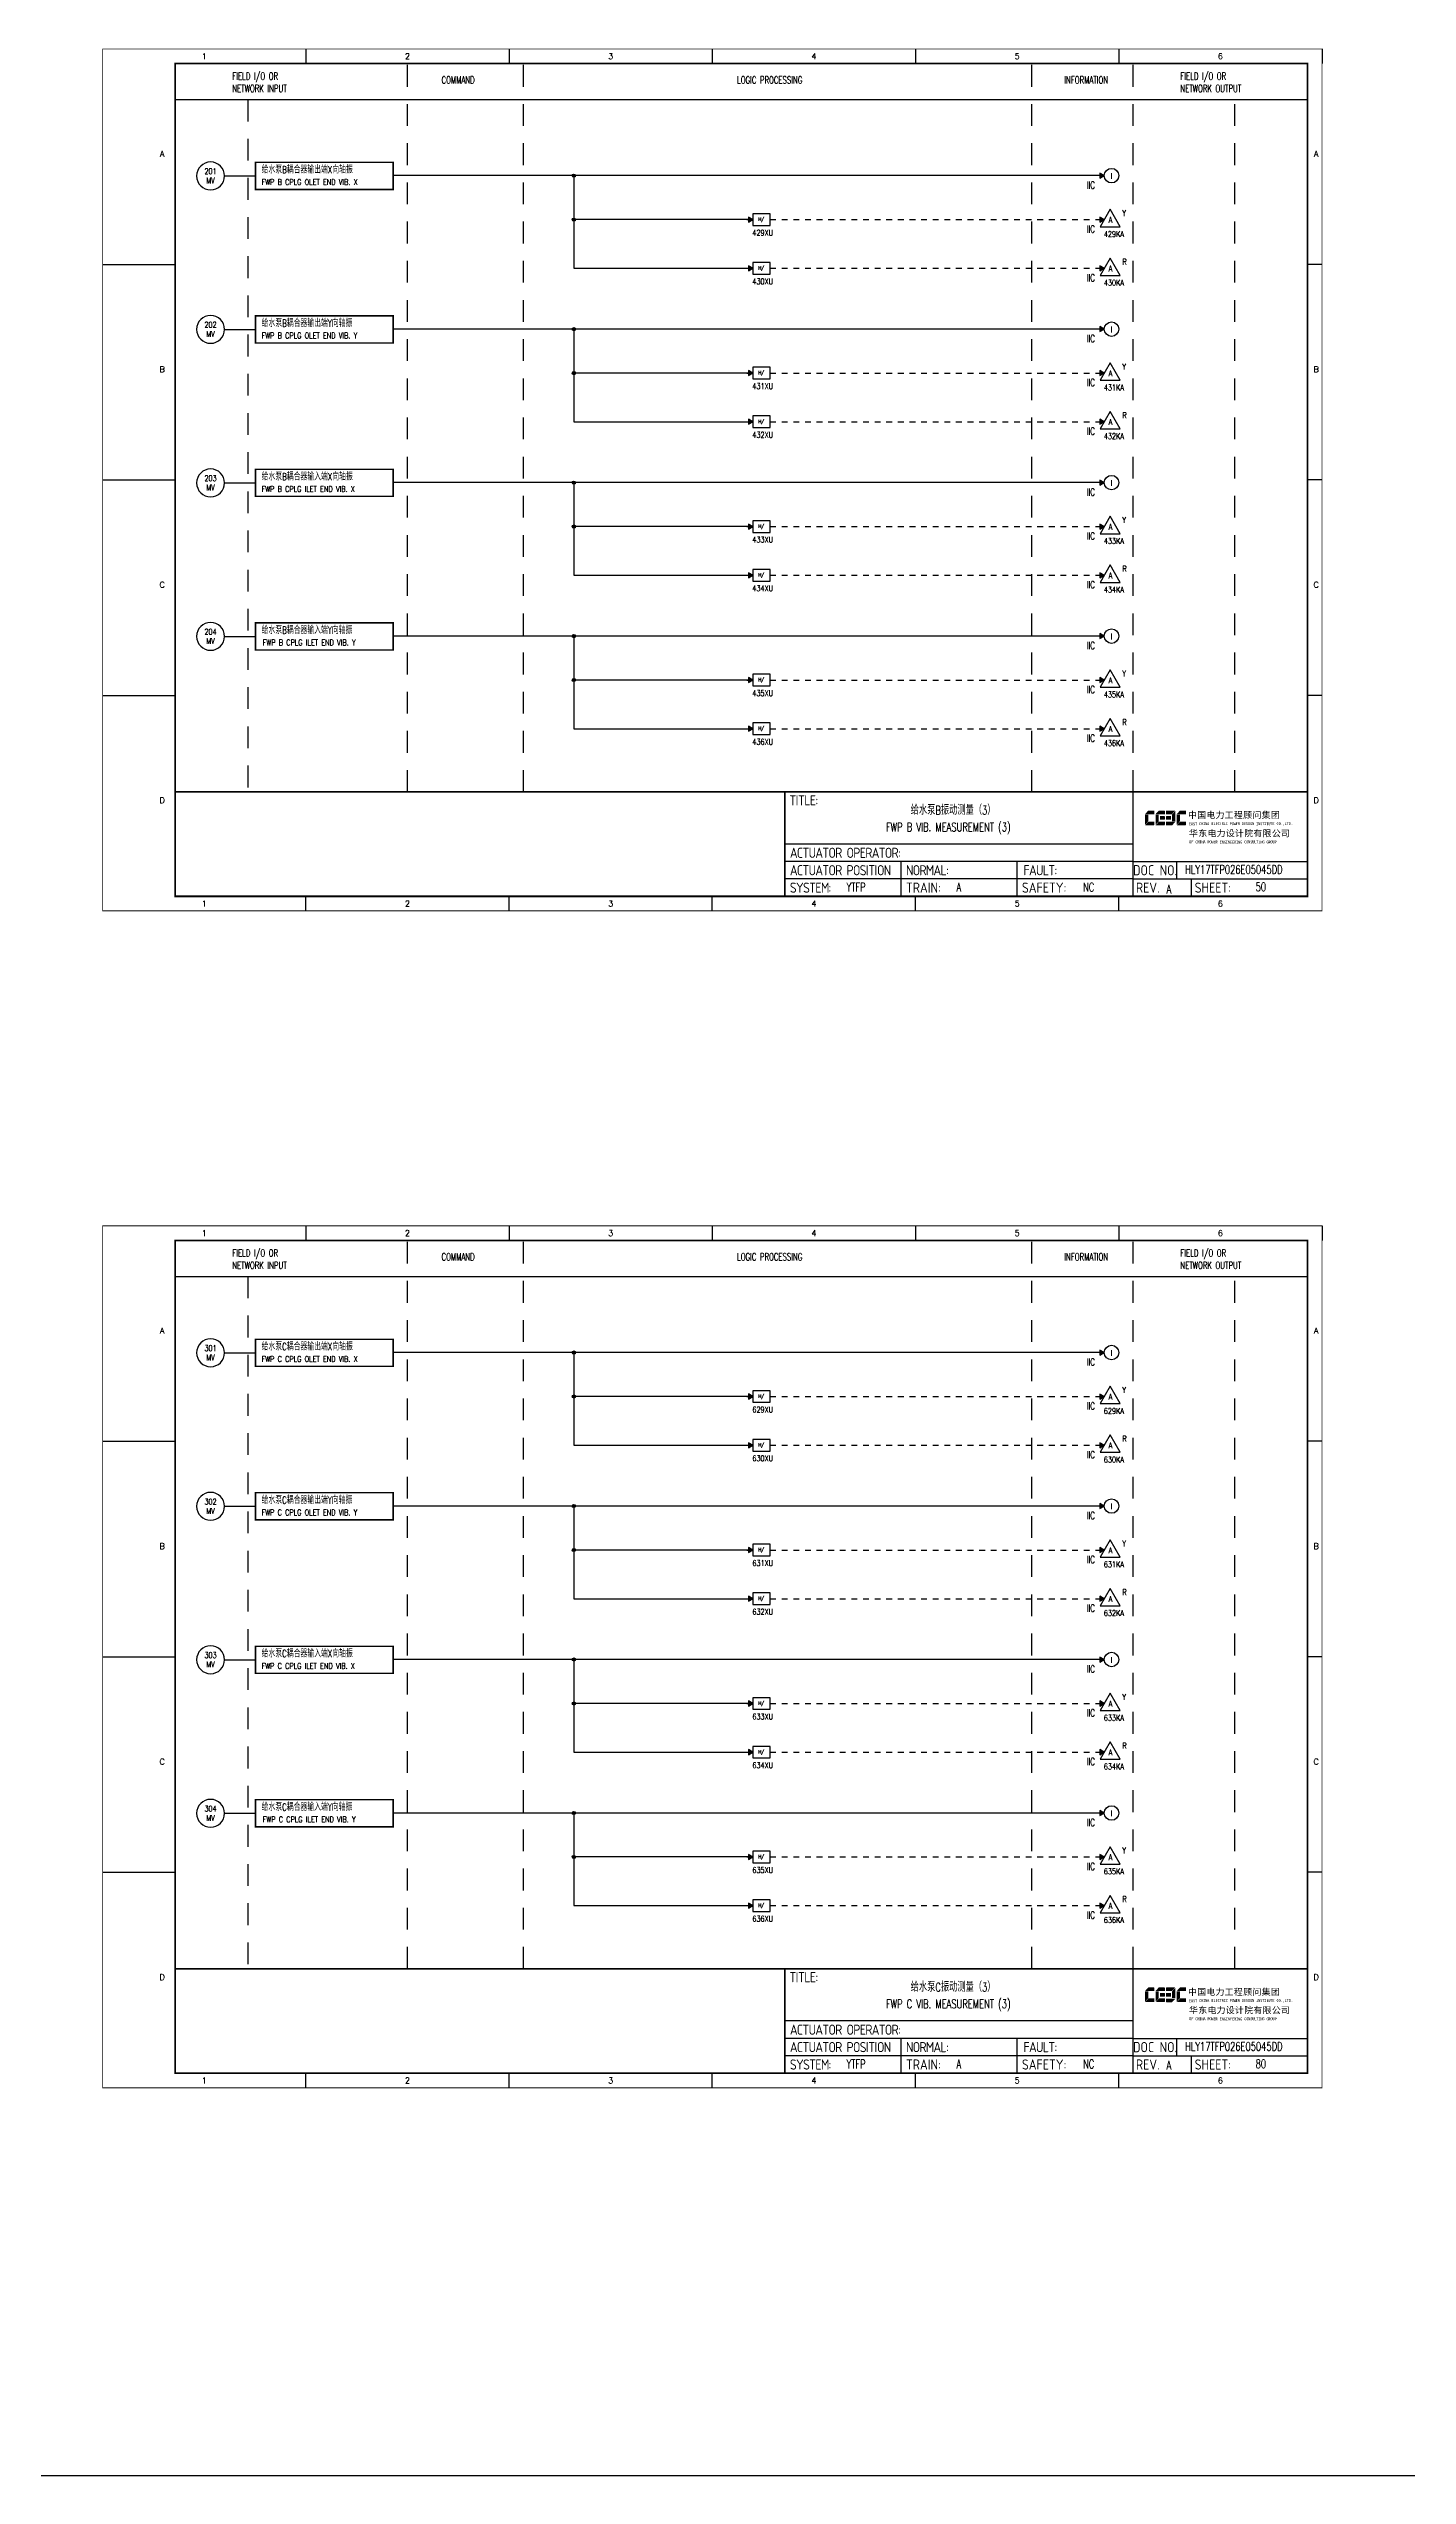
# Model space of a CAD drawing. Header units: millimetres. Extents: x 38833 to 52469, y 29493 to 32647.
# Drawn here: x 46511 to 46979, y 31107 to 31944 of the extents above; entities that cross this region are included whole.
import ezdxf
from ezdxf.enums import TextEntityAlignment as Align

# ---------------------------------------------------------------- set-up
doc = ezdxf.new("R2010")
doc.units = ezdxf.units.MM
for name, pattern in [('D2', [6, 2, -2, 2]), ('DASHED', [0.75, 0.5, -0.25]), ('JIS_02_0.7', [1.35, 0.75, -0.6])]:
    doc.linetypes.add(name, pattern=pattern)
for name, color, linetype in [('BORDER', 1, 'Continuous'), ('INSTRUMENT', 4, 'Continuous'), ('MLINE', 6, 'Continuous'), ('TITLE', 1, 'Continuous'), ('TK', 7, 'Continuous'), ('图框_外框线', 7, 'Continuous'), ('图框_标题栏文字', 6, 'Continuous')]:
    doc.layers.add(name, color=color, linetype=linetype)
doc.styles.add('DANIEL', font='COMPLEX', dxfattribs={"width": 0.7, "bigfont": 'GVFS'})
doc.styles.add('ecepdi', font='simhei.ttf', dxfattribs={"width": 0.9})
doc.styles.get("Standard").update_dxf_attribs({"font": 'romans.shx', "width": 0.7, "bigfont": 'hztxta.shx'})
doc.styles.add('工程字', font='gbenor.shx', dxfattribs={"bigfont": 'gbcbig.shx'})

# ---------------------------------------------------------------- blocks, each defined once
blk = doc.blocks.new('INS00')
at = {"layer": 'INSTRUMENT', "color": 0}
blk.add_lwpolyline([(6, 0, 1), (-6, 0, 1)], format="xyb", close=True, dxfattribs=at)
at = {"layer": 'INSTRUMENT', "flags": 1}
for tag, p in [('INSNAM', (0, 9)), ('INSDGN', (0, -9)), ('INSSUP', (0, -15)), ('INSMAN', (0, -18)), ('INSTYP', (0, -12)), ('INSREM', (0, -21))]:
    blk.add_attdef(tag, text='', height=3, dxfattribs=at).set_placement(p, align=Align.TOP_CENTER)
at = {"layer": 'INSTRUMENT', "width": 0.7}
for tag, p in [('INSIDE', (0, 2)), ('INSSYS', (0, -2))]:
    blk.add_attdef(tag, text='', height=2.5, dxfattribs=at).set_placement(p, align=Align.MIDDLE)
for tag, p in [('INSHH', (6, 3.5)), ('INSL', (6, -3)), ('INSLL', (6, -6))]:
    blk.add_attdef(tag, p, '', height=2.5, dxfattribs=at)
at = {"layer": 'INSTRUMENT', "linetype": 'DASHED', "width": 0.7}
blk.add_attdef('INSH', (6, 0.5), '', height=2.5, dxfattribs=at)
blk = doc.blocks.new('大于')
at = {"layer": 'BORDER'}
blk.add_hatch(color=256, dxfattribs=at).paths.add_polyline_path([(2178.99, 3748.47), (2177.49, 3749.34), (2177.49, 3747.6)])
for p, q in [((2176.99, 3748.47), (2178.99, 3748.47)), ((2184.99, 3748.47), (2186.99, 3748.47))]:
    blk.add_line(p, q, dxfattribs=at)
for points in [[(2178.99, 3748.47), (2177.49, 3749.34), (2177.49, 3747.6)], [(2184.99, 3750.47), (2178.99, 3750.47), (2178.99, 3746.47), (2184.99, 3746.47)]]:
    blk.add_lwpolyline(points, close=True, dxfattribs=at)
at = {"layer": 'BORDER', "style": 'DANIEL', "width": 0.8}
blk.add_text('H/', height=1.2, dxfattribs=at).set_placement((2181.94, 3748.51), align=Align.MIDDLE)
blk = doc.blocks.new('A$C1E0003F3')
h = blk.add_hatch(color=152)
edge = h.paths.add_edge_path()
edge.add_ellipse((5.15, 4.41), major_axis=(0, 0.211), ratio=0.769231, start_angle=-90, end_angle=0)
edge.add_line((5.15, 4.62), (3.22, 4.62))
edge.add_line((3.22, 4.62), (2.09, 3.35))
edge.add_line((2.09, 3.35), (5.32, 3.35))
edge.add_line((5.32, 3.35), (5.32, 4.41))
h.paths.add_polyline_path([(3.22, 3.23), (2.09, 3.23), (2.09, -0.36), (3.22, 0.91)])
edge = h.paths.add_edge_path()
edge.add_line((5.32, 0.81), (3.27, 0.81))
edge.add_line((3.27, 0.81), (2.13, -0.46))
edge.add_line((2.13, -0.46), (5.15, -0.46))
edge.add_ellipse((5.15, -0.25), major_axis=(0, 0.211), ratio=0.769231, start_angle=180, end_angle=270)
edge.add_line((5.32, -0.25), (5.32, 0.81))
h = blk.add_hatch(color=152)
edge = h.paths.add_edge_path()
edge.add_ellipse((8.78, 4.41), major_axis=(0, 0.211), ratio=0.769231, start_angle=-90, end_angle=0)
edge.add_line((8.78, 4.62), (6.84, 4.62))
edge.add_line((6.84, 4.62), (5.71, 3.35))
edge.add_line((5.71, 3.35), (8.94, 3.35))
edge.add_line((8.94, 3.35), (8.94, 4.41))
h.paths.add_polyline_path([(6.84, 3.23), (5.71, 3.23), (5.71, -0.36), (6.84, 0.91)])
edge = h.paths.add_edge_path()
edge.add_ellipse((8.78, 2.49), major_axis=(0, 0.211), ratio=0.769231, start_angle=-90, end_angle=0)
edge.add_line((8.78, 2.7), (7.22, 2.7))
edge.add_line((7.22, 2.7), (7.22, 1.44))
edge.add_line((7.22, 1.44), (8.78, 1.44))
edge.add_ellipse((8.78, 1.65), major_axis=(0, 0.211), ratio=0.769231, start_angle=180, end_angle=270)
edge.add_line((8.94, 1.65), (8.94, 2.49))
edge = h.paths.add_edge_path()
edge.add_line((8.94, 0.81), (6.89, 0.81))
edge.add_line((6.89, 0.81), (5.75, -0.46))
edge.add_line((5.75, -0.46), (8.78, -0.46))
edge.add_ellipse((8.78, -0.25), major_axis=(0, 0.211), ratio=0.769231, start_angle=180, end_angle=270)
edge.add_line((8.94, -0.25), (8.94, 0.81))
h = blk.add_hatch(color=1)
edge = h.paths.add_edge_path()
edge.add_line((12.48, 4.62), (9.46, 4.62))
edge.add_ellipse((9.46, 4.41), major_axis=(0, 0.211), ratio=0.769231, start_angle=0, end_angle=90)
edge.add_line((9.3, 4.41), (9.3, 3.35))
edge.add_line((9.3, 3.35), (11.35, 3.35))
edge.add_line((11.35, 3.35), (12.48, 4.62))
h.paths.add_polyline_path([(12.57, 4.56), (11.38, 3.23), (11.38, 0.93), (12.57, 0.93)])
edge = h.paths.add_edge_path()
edge.add_line((11.03, 2.7), (9.46, 2.7))
edge.add_ellipse((9.46, 2.49), major_axis=(0, 0.211), ratio=0.769231, start_angle=0, end_angle=90)
edge.add_line((9.3, 2.49), (9.3, 1.65))
edge.add_ellipse((9.46, 1.65), major_axis=(0, 0.211), ratio=0.769231, start_angle=90, end_angle=180)
edge.add_line((9.46, 1.44), (11.03, 1.44))
edge.add_line((11.03, 1.44), (11.03, 2.7))
h = blk.add_hatch(color=1)
edge = h.paths.add_edge_path()
edge.add_line((12.58, 0.79), (9.3, 0.79))
edge.add_line((9.3, 0.79), (9.3, -0.27))
edge.add_ellipse((9.46, -0.27), major_axis=(0, 0.211), ratio=0.769231, start_angle=90, end_angle=180)
edge.add_line((9.46, -0.48), (11.43, -0.48))
edge.add_line((11.43, -0.48), (12.58, 0.79))
h = blk.add_hatch(color=152)
edge = h.paths.add_edge_path()
edge.add_ellipse((16.11, 4.41), major_axis=(0, 0.211), ratio=0.769231, start_angle=-90, end_angle=0)
edge.add_line((16.11, 4.62), (14.14, 4.62))
edge.add_line((14.14, 4.62), (13, 3.35))
edge.add_line((13, 3.35), (16.27, 3.35))
edge.add_line((16.27, 3.35), (16.27, 4.41))
h.paths.add_polyline_path([(14.14, 3.23), (13, 3.23), (13, -0.36), (14.14, 0.91)])
edge = h.paths.add_edge_path()
edge.add_line((16.27, 0.81), (14.18, 0.81))
edge.add_line((14.18, 0.81), (13.04, -0.46))
edge.add_line((13.04, -0.46), (16.03, -0.46))
edge.add_ellipse((16.03, -0.15), major_axis=(0, 0.316), ratio=0.769231, start_angle=180, end_angle=270)
edge.add_line((16.27, -0.15), (16.27, 0.81))
at = {"layer": 'TITLE', "color": 7, "style": 'ecepdi'}
for s, p in [('中', (16.92, 1.94)), ('国', (20.09, 2)), ('电', (23.25, 1.99)), ('力', (26.39, 1.96)), ('工', (29.53, 1.95)), ('程', (32.71, 1.98)), ('顾', (35.9, 1.98)), ('问', (39.09, 1.94)), ('集', (42.26, 1.98)), ('团', (45.42, 2.01)), ('华', (17.24, -4.31)), ('东', (20.45, -4.29)), ('电', (23.62, -4.35)), ('力', (26.75, -4.32)), ('设', (29.92, -4.3)), ('计', (33.05, -4.31)), ('院', (36.26, -4.29)), ('有', (39.41, -4.29)), ('限', (42.57, -4.32)), ('公', (45.78, -4.38)), ('司', (48.91, -4.35))]:
    blk.add_text(s, height=2.2, dxfattribs=at).set_placement(p)
at = {"layer": 'TITLE', "color": 7, "style": 'ecepdi', "width": 0.975}
for s, p in [('E', (17.58, 0.02)), ('A', (18.29, 0.03)), ('S', (19, 0.03)), ('T', (19.7, 0.03)), ('C', (21.1, 0.09)), ('H', (21.77, 0.09)), ('I', (22.46, 0.09)), ('N', (23.17, 0.1)), ('A', (23.86, 0.1)), ('E', (25.35, 0.09)), ('L', (26.05, 0.11)), ('E', (26.76, 0.1)), ('C', (27.46, 0.12)), ('T', (28.18, 0.11)), ('R', (28.87, 0.1)), ('I', (29.57, 0.11)), ('C', (30.28, 0.1)), ('P', (31.64, 0.09)), ('O', (32.32, 0.08)), ('W', (33.03, 0.08)), ('E', (33.72, 0.08)), ('R', (34.42, 0.09)), ('D', (35.81, 0.1)), ('E', (36.52, 0.1)), ('S', (37.2, 0.1)), ('I', (37.91, 0.09)), ('G', (38.68, 0.11)), ('N', (39.38, 0.09)), ('I', (40.72, 0.07)), ('N', (41.43, 0.08)), ('S', (42.14, 0.08)), ('T', (42.83, 0.08)), ('I', (43.52, 0.09)), ('T', (44.22, 0.07)), ('U', (44.93, 0.07)), ('T', (45.63, 0.08)), ('E', (46.34, 0.09)), ('C', (47.76, 0.11)), ('O', (48.48, 0.1)), ('L', (50.56, 0.1)), ('T', (51.27, 0.1)), ('D', (51.96, 0.1)), ('O', (17.67, -6.18)), ('OF', (18.01, -6.2)), ('F', (18.37, -6.2)), ('C', (19.8, -6.19)), ('H', (20.47, -6.19)), ('I', (21.15, -6.19)), ('N', (21.87, -6.18)), ('A', (22.56, -6.18)), ('P', (23.98, -6.2)), ('O', (24.66, -6.21)), ('W', (25.36, -6.21)), ('E', (26.06, -6.21)), ('R', (26.75, -6.2)), ('E', (28.19, -6.24)), ('N', (28.91, -6.27)), ('G', (29.62, -6.26)), ('I', (30.32, -6.27)), ('N', (31.02, -6.27)), ('E', (31.7, -6.28)), ('E', (32.41, -6.27)), ('R', (33.1, -6.24)), ('I', (33.81, -6.24)), ('N', (34.51, -6.26)), ('G', (35.2, -6.24)), ('C', (36.61, -6.19)), ('O', (37.3, -6.21)), ('N', (38, -6.2)), ('S', (38.71, -6.21)), ('U', (39.41, -6.18)), ('L', (40.11, -6.18)), ('T', (40.81, -6.19)), ('I', (41.51, -6.21)), ('N', (42.2, -6.21)), ('G', (42.91, -6.17)), ('G', (44.29, -6.2)), ('R', (45, -6.21)), ('O', (45.69, -6.22)), ('U', (46.39, -6.2)), ('P', (47.1, -6.23)), ('.', (49.23, 0.1)), (',', (49.87, 0.1)), ('.', (52.72, 0.11))]:
    blk.add_text(s, height=1, dxfattribs=at).set_placement(p, align=Align.MIDDLE_CENTER)
blk = doc.blocks.new('A$C613255F0')
for p, q in [((70, 297), (70, 292)), ((140, 297), (140, 292)), ((210, 297), (210, 292)), ((280, 297), (280, 292)), ((350, 297), (350, 292)), ((420, 297), (420, 292)), ((0, 222.75), (25, 222.75)), ((420, 222.75), (415, 222.75)), ((0, 148.5), (25, 148.5)), ((420, 148.5), (415, 148.5)), ((0, 74.25), (25, 74.25)), ((420, 74.25), (415, 74.25)), ((70, 0), (70, 5)), ((140, 0), (140, 5)), ((210, 0), (210, 5)), ((280, 0), (280, 5)), ((350, 0), (350, 5))]:
    blk.add_line(p, q)
at = {"layer": 'MLINE', "linetype": 'JIS_02_0.7', "ltscale": 10}
for p, q in [((105, 41), (105, 292)), ((145, 41), (145, 292)), ((320, 41), (320, 292)), ((355, 41), (355, 292)), ((50, 279.56), (50, 41)), ((390, 41), (390, 279.56))]:
    blk.add_line(p, q, dxfattribs=at)
at = {"layer": 'MLINE'}
blk.add_line((25, 279.56), (415, 279.56), dxfattribs=at)
at = {"layer": '图框_外框线'}
for p, q in [((355, 5), (355, 41)), ((355, 23), (235, 23)), ((355, 17), (235, 17)), ((275, 11), (275, 17)), ((315, 11), (315, 17)), ((355, 17), (415, 17)), ((370, 11), (370, 17)), ((355, 11), (235, 11)), ((355, 11), (235, 11)), ((275, 5), (275, 11)), ((315, 5), (315, 11)), ((355, 11), (415, 11)), ((375, 5), (375, 11))]:
    blk.add_line(p, q, dxfattribs=at)
for points, const_width in [([(0, 0), (420, 0), (420, 297), (0, 297)], 0.3), ([(25, 5), (415, 5), (415, 292), (25, 292)], 0.6)]:
    blk.add_lwpolyline(points, close=True, dxfattribs=dict(at, const_width=const_width))
at = {"layer": '图框_外框线', "const_width": 0.6}
blk.add_lwpolyline([(235, 41), (25, 41)], dxfattribs=at)
at = {"layer": '图框_外框线'}
blk.add_lwpolyline([(415, 41, 0.6, 0.6, 0), (235, 41, 0.6, 0.6, 0), (235, 5, 0, 0, 0)], format="xyseb", dxfattribs=at)
blk.add_blockref('A$C1E0003F3', (356.94, 29.95))
at = {"layer": 'MLINE', "char_height": 2.5, "width": 31.8959, "attachment_point": 1}
for s, insert in [('FIELD I/O OR', (44.67, 288.89)), ('NETWORK INPUT', (44.67, 284.64)), ('COMMAND', (116.74, 287.58)), ('LOGIC PROCESSING', (218.52, 287.58)), ('INFORMATION', (331.25, 287.58)), ('FIELD I/O OR', (371.22, 288.89)), ('NETWORK OUTPUT', (371.22, 284.64))]:
    blk.add_mtext(s, dxfattribs=dict(at, insert=insert))
at = {"layer": 'TK', "color": 3}
for s, p in [('1', (35, 294.5)), ('2', (105, 294.5)), ('3', (175, 294.5)), ('4', (245, 294.5)), ('5', (315, 294.5)), ('6', (385, 294.5)), ('1', (35, 2.5)), ('2', (105, 2.5)), ('3', (175, 2.5)), ('4', (245, 2.5)), ('5', (315, 2.5)), ('6', (385, 2.5))]:
    blk.add_text(s, height=2, dxfattribs=at).set_placement(p, align=Align.MIDDLE)
for s, p in [('A', (20.5, 259.88)), ('A', (418, 259.88)), ('B', (20.5, 185.62)), ('B', (418, 185.62)), ('C', (20.5, 111.38)), ('C', (418, 111.38)), ('D', (20.5, 37.12)), ('D', (418, 37.12))]:
    blk.add_text(s, height=2, dxfattribs=at).set_placement(p, align=Align.CENTER)
at = {"layer": '图框_标题栏文字', "char_height": 3.5, "style": '工程字'}
for s, insert, width, attachment_point in [('{\\T0.9; TITLE:}', (234.86, 38.09), 14.2249, 4), ('{\\T0.9; ACTUATOR OPERATOR:}', (235, 20), 40, 4), ('{\\T0.9; ACTUATOR POSITION}', (235, 14), 45, 4), ('{\\T0.9; SYSTEM:}', (235, 8), 17.9526, 4), ('{\\T0.9; }TRAIN: ', (275, 8), 17.6638, 4), ('{\\T0.9; NORMAL:}', (275, 14), 18.2557, 4), ('SAFETY:', (324.3, 8), 22.3993, 5), ('{\\T0.9; FAULT:}', (315.44, 14), 15, 4), ('DOC NO.', (362.5, 14), 15, 5), ('REV.', (360, 8), 10, 5), ('SHEET:', (382.42, 8), 20, 5)]:
    blk.add_mtext(s, dxfattribs=dict(at, insert=insert, width=width, attachment_point=attachment_point))

msp = doc.modelspace()

# ---------------------------------------------------------------- hatches: boundary and pattern name
h = msp.add_hatch(color=256)
edge = h.paths.add_edge_path()
edge.add_arc((46691.54, 31899.76), 0.55, 0, 360)
for points in [[(46874.21, 31899.76), (46872.71, 31900.62), (46872.71, 31898.89)], [(46874.21, 31884.61), (46872.71, 31885.47), (46872.71, 31883.74)], [(46874.21, 31867.83), (46872.71, 31868.7), (46872.71, 31866.97)], [(46874.21, 31846.87), (46872.71, 31847.73), (46872.71, 31846)], [(46874.21, 31831.72), (46872.71, 31832.58), (46872.71, 31830.85)], [(46874.21, 31814.94), (46872.71, 31815.81), (46872.71, 31814.08)], [(46874.21, 31793.98), (46872.71, 31794.85), (46872.71, 31793.11)], [(46874.21, 31778.83), (46872.71, 31779.7), (46872.71, 31777.96)], [(46874.21, 31762.06), (46872.71, 31762.92), (46872.71, 31761.19)], [(46874.21, 31741.09), (46872.71, 31741.96), (46872.71, 31740.23)], [(46874.21, 31725.94), (46872.71, 31726.81), (46872.71, 31725.08)], [(46874.21, 31709.17), (46872.71, 31710.03), (46872.71, 31708.3)], [(46874.21, 31494.2), (46872.71, 31495.06), (46872.71, 31493.33)], [(46874.21, 31479.05), (46872.71, 31479.91), (46872.71, 31478.18)], [(46874.21, 31462.27), (46872.71, 31463.14), (46872.71, 31461.41)], [(46874.21, 31441.31), (46872.71, 31442.17), (46872.71, 31440.44)], [(46874.21, 31426.16), (46872.71, 31427.02), (46872.71, 31425.29)], [(46874.21, 31409.39), (46872.71, 31410.25), (46872.71, 31408.52)], [(46874.21, 31388.42), (46872.71, 31389.29), (46872.71, 31387.55)], [(46874.21, 31373.27), (46872.71, 31374.14), (46872.71, 31372.4)], [(46874.21, 31356.5), (46872.71, 31357.36), (46872.71, 31355.63)], [(46874.21, 31335.53), (46872.71, 31336.4), (46872.71, 31334.67)], [(46874.21, 31320.38), (46872.71, 31321.25), (46872.71, 31319.52)], [(46874.21, 31303.61), (46872.71, 31304.48), (46872.71, 31302.74)]]:
    msp.add_hatch(color=256).paths.add_polyline_path(points)
h = msp.add_hatch(color=256)
edge = h.paths.add_edge_path()
edge.add_arc((46691.54, 31884.61), 0.55, 0, 360)
h = msp.add_hatch(color=256)
edge = h.paths.add_edge_path()
edge.add_arc((46691.54, 31846.87), 0.55, 0, 360)
h = msp.add_hatch(color=256)
edge = h.paths.add_edge_path()
edge.add_arc((46691.54, 31831.72), 0.55, 0, 360)
h = msp.add_hatch(color=256)
edge = h.paths.add_edge_path()
edge.add_arc((46691.54, 31793.98), 0.55, 0, 360)
h = msp.add_hatch(color=256)
edge = h.paths.add_edge_path()
edge.add_arc((46691.54, 31778.83), 0.55, 0, 360)
h = msp.add_hatch(color=256)
edge = h.paths.add_edge_path()
edge.add_arc((46691.54, 31741.09), 0.55, 0, 360)
h = msp.add_hatch(color=256)
edge = h.paths.add_edge_path()
edge.add_arc((46691.54, 31725.94), 0.55, 0, 360)
h = msp.add_hatch(color=256)
edge = h.paths.add_edge_path()
edge.add_arc((46691.54, 31494.2), 0.55, 0, 360)
h = msp.add_hatch(color=256)
edge = h.paths.add_edge_path()
edge.add_arc((46691.54, 31479.05), 0.55, 0, 360)
h = msp.add_hatch(color=256)
edge = h.paths.add_edge_path()
edge.add_arc((46691.54, 31441.31), 0.55, 0, 360)
h = msp.add_hatch(color=256)
edge = h.paths.add_edge_path()
edge.add_arc((46691.54, 31426.16), 0.55, 0, 360)
h = msp.add_hatch(color=256)
edge = h.paths.add_edge_path()
edge.add_arc((46691.54, 31388.42), 0.55, 0, 360)
h = msp.add_hatch(color=256)
edge = h.paths.add_edge_path()
edge.add_arc((46691.54, 31373.27), 0.55, 0, 360)
h = msp.add_hatch(color=256)
edge = h.paths.add_edge_path()
edge.add_arc((46691.54, 31335.53), 0.55, 0, 360)
h = msp.add_hatch(color=256)
edge = h.paths.add_edge_path()
edge.add_arc((46691.54, 31320.38), 0.55, 0, 360)

# ---------------------------------------------------------------- linework, layer by layer
for p, q in [((46571.18, 31899.67), (46581.88, 31899.67)), ((46874.21, 31899.76), (46629.28, 31899.76)), ((46691.54, 31899.76), (46691.54, 31867.83)), ((46753.14, 31884.61), (46691.54, 31884.61)), ((46759.14, 31884.61), (46759.94, 31884.61)), ((46691.54, 31867.83), (46753.14, 31867.83)), ((46759.14, 31867.83), (46759.94, 31867.83)), ((46874.21, 31846.87), (46629.28, 31846.87)), ((46691.54, 31846.87), (46691.54, 31814.94)), ((46571.18, 31846.78), (46581.88, 31846.78)), ((46753.14, 31831.72), (46691.54, 31831.72)), ((46759.14, 31831.72), (46759.94, 31831.72)), ((46691.54, 31814.94), (46753.14, 31814.94)), ((46759.14, 31814.94), (46759.94, 31814.94)), ((46571.18, 31793.89), (46581.88, 31793.89)), ((46874.21, 31793.98), (46629.28, 31793.98)), ((46691.54, 31793.98), (46691.54, 31762.06)), ((46753.14, 31778.83), (46691.54, 31778.83)), ((46759.14, 31778.83), (46759.94, 31778.83)), ((46691.54, 31762.06), (46753.14, 31762.06)), ((46759.14, 31762.06), (46759.94, 31762.06)), ((46571.18, 31741), (46581.88, 31741)), ((46874.21, 31741.09), (46629.28, 31741.09)), ((46691.54, 31741.09), (46691.54, 31709.17)), ((46753.14, 31725.94), (46691.54, 31725.94)), ((46759.14, 31725.94), (46759.94, 31725.94)), ((46691.54, 31709.17), (46753.14, 31709.17)), ((46759.14, 31709.17), (46759.94, 31709.17)), ((46571.18, 31494.11), (46581.88, 31494.11)), ((46874.21, 31494.2), (46629.28, 31494.2)), ((46691.54, 31494.2), (46691.54, 31462.27)), ((46753.14, 31479.05), (46691.54, 31479.05)), ((46759.14, 31479.05), (46759.94, 31479.05)), ((46691.54, 31462.27), (46753.14, 31462.27)), ((46759.14, 31462.27), (46759.94, 31462.27)), ((46571.18, 31441.22), (46581.88, 31441.22)), ((46874.21, 31441.31), (46629.28, 31441.31)), ((46691.54, 31441.31), (46691.54, 31409.39)), ((46753.14, 31426.16), (46691.54, 31426.16)), ((46759.14, 31426.16), (46759.94, 31426.16)), ((46691.54, 31409.39), (46753.14, 31409.39)), ((46759.14, 31409.39), (46759.94, 31409.39)), ((46571.18, 31388.33), (46581.88, 31388.33)), ((46874.21, 31388.42), (46629.28, 31388.42)), ((46691.54, 31388.42), (46691.54, 31356.5)), ((46753.14, 31373.27), (46691.54, 31373.27)), ((46759.14, 31373.27), (46759.94, 31373.27)), ((46691.54, 31356.5), (46753.14, 31356.5)), ((46759.14, 31356.5), (46759.94, 31356.5)), ((46571.18, 31335.44), (46581.88, 31335.44)), ((46874.21, 31335.53), (46629.28, 31335.53)), ((46691.54, 31335.53), (46691.54, 31303.61)), ((46753.14, 31320.38), (46691.54, 31320.38)), ((46759.14, 31320.38), (46759.94, 31320.38)), ((46691.54, 31303.61), (46753.14, 31303.61)), ((46759.14, 31303.61), (46759.94, 31303.61)), ((39417.51, 31107.25), (50497.51, 31107.25))]:
    msp.add_line(p, q)
at = {"linetype": 'D2'}
for p, q in [((46759.14, 31884.61), (46874.21, 31884.61)), ((46759.14, 31867.83), (46874.21, 31867.83)), ((46759.14, 31831.72), (46874.21, 31831.72)), ((46759.14, 31814.94), (46874.21, 31814.94)), ((46759.14, 31778.83), (46874.21, 31778.83)), ((46759.14, 31762.06), (46874.21, 31762.06)), ((46759.14, 31725.94), (46874.21, 31725.94)), ((46759.14, 31709.17), (46874.21, 31709.17)), ((46759.14, 31479.05), (46874.21, 31479.05)), ((46759.14, 31462.27), (46874.21, 31462.27)), ((46759.14, 31426.16), (46874.21, 31426.16)), ((46759.14, 31409.39), (46874.21, 31409.39)), ((46759.14, 31373.27), (46874.21, 31373.27)), ((46759.14, 31356.5), (46874.21, 31356.5)), ((46759.14, 31320.38), (46874.21, 31320.38)), ((46759.14, 31303.61), (46874.21, 31303.61))]:
    msp.add_line(p, q, dxfattribs=at)
at = {"const_width": 0.5}
for points in [[(46581.88, 31904.34), (46629.28, 31904.34), (46629.28, 31895), (46581.88, 31895), (46581.88, 31904.34)], [(46581.88, 31851.45), (46629.28, 31851.45), (46629.28, 31842.11), (46581.88, 31842.11), (46581.88, 31851.45)], [(46581.88, 31798.56), (46629.28, 31798.56), (46629.28, 31789.22), (46581.88, 31789.22), (46581.88, 31798.56)], [(46581.88, 31745.67), (46629.28, 31745.67), (46629.28, 31736.33), (46581.88, 31736.33), (46581.88, 31745.67)], [(46581.88, 31498.78), (46629.28, 31498.78), (46629.28, 31489.44), (46581.88, 31489.44), (46581.88, 31498.78)], [(46581.88, 31445.89), (46629.28, 31445.89), (46629.28, 31436.55), (46581.88, 31436.55), (46581.88, 31445.89)], [(46581.88, 31393), (46629.28, 31393), (46629.28, 31383.66), (46581.88, 31383.66), (46581.88, 31393)], [(46581.88, 31340.11), (46629.28, 31340.11), (46629.28, 31330.77), (46581.88, 31330.77), (46581.88, 31340.11)]]:
    msp.add_lwpolyline(points, dxfattribs=at)
for points in [[(46874.21, 31899.76), (46872.71, 31900.62), (46872.71, 31898.89)], [(46874.21, 31884.61), (46872.71, 31885.47), (46872.71, 31883.74)], [(46874.21, 31867.83), (46872.71, 31868.7), (46872.71, 31866.97)], [(46874.21, 31846.87), (46872.71, 31847.73), (46872.71, 31846)], [(46874.21, 31831.72), (46872.71, 31832.58), (46872.71, 31830.85)], [(46874.21, 31814.94), (46872.71, 31815.81), (46872.71, 31814.08)], [(46874.21, 31793.98), (46872.71, 31794.85), (46872.71, 31793.11)], [(46874.21, 31778.83), (46872.71, 31779.7), (46872.71, 31777.96)], [(46874.21, 31762.06), (46872.71, 31762.92), (46872.71, 31761.19)], [(46874.21, 31741.09), (46872.71, 31741.96), (46872.71, 31740.23)], [(46874.21, 31725.94), (46872.71, 31726.81), (46872.71, 31725.08)], [(46874.21, 31709.17), (46872.71, 31710.03), (46872.71, 31708.3)], [(46874.21, 31494.2), (46872.71, 31495.06), (46872.71, 31493.33)], [(46874.21, 31479.05), (46872.71, 31479.91), (46872.71, 31478.18)], [(46874.21, 31462.27), (46872.71, 31463.14), (46872.71, 31461.41)], [(46874.21, 31441.31), (46872.71, 31442.17), (46872.71, 31440.44)], [(46874.21, 31426.16), (46872.71, 31427.02), (46872.71, 31425.29)], [(46874.21, 31409.39), (46872.71, 31410.25), (46872.71, 31408.52)], [(46874.21, 31388.42), (46872.71, 31389.29), (46872.71, 31387.55)], [(46874.21, 31373.27), (46872.71, 31374.14), (46872.71, 31372.4)], [(46874.21, 31356.5), (46872.71, 31357.36), (46872.71, 31355.63)], [(46874.21, 31335.53), (46872.71, 31336.4), (46872.71, 31334.67)], [(46874.21, 31320.38), (46872.71, 31321.25), (46872.71, 31319.52)], [(46874.21, 31303.61), (46872.71, 31304.48), (46872.71, 31302.74)]]:
    msp.add_lwpolyline(points, close=True)
at = {"color": 1}
for points in [[(46879.69, 31882.16), (46876.23, 31888.16), (46872.77, 31882.16)], [(46879.69, 31865.38), (46876.23, 31871.38), (46872.77, 31865.38)], [(46879.69, 31829.27), (46876.23, 31835.27), (46872.77, 31829.27)], [(46879.69, 31812.5), (46876.23, 31818.5), (46872.77, 31812.5)], [(46879.69, 31776.38), (46876.23, 31782.38), (46872.77, 31776.38)], [(46879.69, 31759.61), (46876.23, 31765.61), (46872.77, 31759.61)], [(46879.69, 31723.49), (46876.23, 31729.49), (46872.77, 31723.49)], [(46879.69, 31706.72), (46876.23, 31712.72), (46872.77, 31706.72)], [(46879.69, 31476.6), (46876.23, 31482.6), (46872.77, 31476.6)], [(46879.69, 31459.83), (46876.23, 31465.83), (46872.77, 31459.83)], [(46879.69, 31423.71), (46876.23, 31429.71), (46872.77, 31423.71)], [(46879.69, 31406.94), (46876.23, 31412.94), (46872.77, 31406.94)], [(46879.69, 31370.82), (46876.23, 31376.82), (46872.77, 31370.82)], [(46879.69, 31354.05), (46876.23, 31360.05), (46872.77, 31354.05)], [(46879.69, 31317.93), (46876.23, 31323.93), (46872.77, 31317.93)], [(46879.69, 31301.16), (46876.23, 31307.16), (46872.77, 31301.16)]]:
    msp.add_lwpolyline(points, close=True, dxfattribs=at)
for centre, radius in [((46691.54, 31899.76), 0.55), ((46876.71, 31899.76), 2.5), ((46691.54, 31884.61), 0.55), ((46691.54, 31846.87), 0.55), ((46876.71, 31846.87), 2.5), ((46691.54, 31831.72), 0.55), ((46691.54, 31793.98), 0.55), ((46876.71, 31793.98), 2.5), ((46691.54, 31778.83), 0.55), ((46691.54, 31741.09), 0.55), ((46876.71, 31741.09), 2.5), ((46691.54, 31725.94), 0.55), ((46876.71, 31494.2), 2.5), ((46691.54, 31494.2), 0.55), ((46691.54, 31479.05), 0.55), ((46691.54, 31441.31), 0.55), ((46876.71, 31441.31), 2.5), ((46691.54, 31426.16), 0.55), ((46691.54, 31388.42), 0.55), ((46876.71, 31388.42), 2.5), ((46691.54, 31373.27), 0.55), ((46876.71, 31335.53), 2.5), ((46691.54, 31335.53), 0.55), ((46691.54, 31320.38), 0.55)]:
    msp.add_circle(centre, radius)

# ---------------------------------------------------------------- block references
for name, p in [('A$C613255F0', (46529.21, 31646.41)), ('大于', (44574.15, 28136.14)), ('大于', (44574.15, 28119.36)), ('大于', (44574.15, 28083.25)), ('大于', (44574.15, 28066.47)), ('大于', (44574.15, 28030.36)), ('大于', (44574.15, 28013.59)), ('大于', (44574.15, 27977.47)), ('大于', (44574.15, 27960.7)), ('A$C613255F0', (46529.21, 31240.86)), ('大于', (44574.15, 27730.58)), ('大于', (44574.15, 27713.8)), ('大于', (44574.15, 27677.69)), ('大于', (44574.15, 27660.92)), ('大于', (44574.15, 27624.8)), ('大于', (44574.15, 27608.03)), ('大于', (44574.15, 27571.91)), ('大于', (44574.15, 27555.14))]:
    msp.add_blockref(name, p)
at = {"layer": 'MLINE', "xscale": 0.7999999999992724, "yscale": 0.7999999999992724, "zscale": 0.7999999999992724}
for p, values in [((46566.38, 31899.67), {'INSIDE': '201', 'INSSYS': 'MV'}), ((46566.38, 31846.78), {'INSIDE': '202', 'INSSYS': 'MV'}), ((46566.38, 31793.89), {'INSIDE': '203', 'INSSYS': 'MV'}), ((46566.38, 31741), {'INSIDE': '204', 'INSSYS': 'MV'}), ((46566.38, 31494.11), {'INSIDE': '301', 'INSSYS': 'MV'}), ((46566.38, 31441.22), {'INSIDE': '302', 'INSSYS': 'MV'}), ((46566.38, 31388.33), {'INSIDE': '303', 'INSSYS': 'MV'}), ((46566.38, 31335.44), {'INSIDE': '304', 'INSSYS': 'MV'})]:
    msp.add_blockref('INS00', p, dxfattribs=at).add_auto_attribs(values)

# ---------------------------------------------------------------- texts
at = {"width": 0.7}
for p in [(46876.75, 31898.63), (46876.75, 31845.74), (46876.75, 31792.85), (46876.75, 31739.96), (46876.75, 31493.07), (46876.75, 31440.18), (46876.75, 31387.29), (46876.75, 31334.41)]:
    msp.add_text('I', height=2, dxfattribs=at).set_placement(p, align=Align.CENTER)
at = {"color": 1, "width": 0.7}
for p in [(46876.32, 31883.53), (46876.32, 31866.76), (46876.32, 31830.64), (46876.32, 31813.87), (46876.32, 31777.75), (46876.32, 31760.98), (46876.32, 31724.87), (46876.32, 31708.09), (46876.32, 31477.97), (46876.32, 31461.2), (46876.32, 31425.08), (46876.32, 31408.31), (46876.32, 31372.19), (46876.32, 31355.42), (46876.32, 31319.31), (46876.32, 31302.53)]:
    msp.add_text('A', height=2, dxfattribs=at).set_placement(p, align=Align.CENTER)
at = {"attachment_point": 1}
for s, insert, char_height, width in [('给水泵B耦合器输出端X向轴振 ', (46583.96, 31903.06), 2.5, 73.0067), ('FWP B CPLG OLET END VIB. X', (46583.96, 31898.54), 2, 73.0067), ('IIC', (46868.21, 31897.76), 2.5, 4.5039), ('429XU', (46753, 31881.09), 2, 11.1697), ('IIC', (46868.21, 31882.61), 2.5, 4.5039), ('429KA', (46874.06, 31880.64), 2, 73.0067), ('Y', (46880.45, 31887.85), 2, 73.0067), ('430XU', (46753, 31864.32), 2, 11.1697), ('IIC', (46868.21, 31865.83), 2.5, 4.5039), ('430KA', (46874.06, 31863.87), 2, 73.0067), ('R', (46880.45, 31871.08), 2, 73.0067), ('给水泵B耦合器输出端Y向轴振', (46583.96, 31850.17), 2.5, 73.0067), ('FWP B CPLG OLET END VIB. Y', (46583.96, 31845.66), 2, 73.0067), ('IIC', (46868.21, 31844.87), 2.5, 4.5039), ('Y', (46880.45, 31834.96), 2, 73.0067), ('431XU', (46753, 31828.21), 2, 11.1697), ('IIC', (46868.21, 31829.72), 2.5, 4.5039), ('431KA', (46874.06, 31827.75), 2, 73.0067), ('R', (46880.45, 31818.19), 2, 73.0067), ('432XU', (46753, 31811.43), 2, 11.1697), ('IIC', (46868.21, 31812.94), 2.5, 4.5039), ('432KA', (46874.06, 31810.98), 2, 73.0067), ('给水泵B耦合器输入端X向轴振', (46583.96, 31797.28), 2.5, 73.0067), ('FWP B CPLG ILET END VIB. X', (46583.96, 31792.77), 2, 73.0067), ('IIC', (46868.21, 31791.98), 2.5, 4.5039), ('Y', (46880.45, 31782.07), 2, 73.0067), ('433XU', (46753, 31775.32), 2, 11.1697), ('IIC', (46868.21, 31776.83), 2.5, 4.5039), ('433KA', (46874.06, 31774.87), 2, 73.0067), ('R', (46880.45, 31765.3), 2, 73.0067), ('434XU', (46753, 31758.55), 2, 11.1697), ('IIC', (46868.21, 31760.06), 2.5, 4.5039), ('434KA', (46874.06, 31758.09), 2, 73.0067), ('给水泵B耦合器输入端Y向轴振', (46583.96, 31744.39), 2.5, 73.0067), ('FWP B CPLG ILET END VIB. Y', (46584.35, 31739.88), 2, 73.0067), ('IIC', (46868.21, 31739.09), 2.5, 4.5039), ('435XU', (46753, 31722.43), 2, 11.1697), ('IIC', (46868.21, 31723.94), 2.5, 4.5039), ('435KA', (46874.06, 31721.98), 2, 73.0067), ('Y', (46880.45, 31729.19), 2, 73.0067), ('436XU', (46753, 31705.66), 2, 11.1697), ('IIC', (46868.21, 31707.17), 2.5, 4.5039), ('436KA', (46874.06, 31705.21), 2, 73.0067), ('R', (46880.45, 31712.41), 2, 73.0067), ('给水泵B振动测量（3）', (46807.54, 31682.57), 3, 57.1272), ('FWP B VIB. MEASUREMENT (3)', (46799.04, 31676.79), 3, 74.0185), ('YTFP', (46785.45, 31656.1), 3, 8.5983), ('A', (46823.32, 31656.1), 3, 4.8474), ('NC', (46866.9, 31656.1), 3, 4.8474), ('A', (46895.69, 31655.37), 3, 8.5983), ('给水泵C耦合器输出端X向轴振 ', (46583.96, 31497.5), 2.5, 73.0067), ('FWP C CPLG OLET END VIB. X', (46583.96, 31492.99), 2, 73.0067), ('IIC', (46868.21, 31492.2), 2.5, 4.5039), ('Y', (46880.45, 31482.29), 2, 73.0067), ('629XU', (46753, 31475.54), 2, 11.1697), ('IIC', (46868.21, 31477.05), 2.5, 4.5039), ('629KA', (46874.06, 31475.08), 2, 73.0067), ('R', (46880.45, 31465.52), 2, 73.0067), ('630XU', (46753, 31458.76), 2, 11.1697), ('IIC', (46868.21, 31460.27), 2.5, 4.5039), ('630KA', (46874.06, 31458.31), 2, 73.0067), ('给水泵C耦合器输出端Y向轴振', (46583.96, 31444.61), 2.5, 73.0067), ('FWP C CPLG OLET END VIB. Y', (46583.96, 31440.1), 2, 73.0067), ('IIC', (46868.21, 31439.31), 2.5, 4.5039), ('Y', (46880.45, 31429.4), 2, 73.0067), ('631XU', (46753, 31422.65), 2, 11.1697), ('IIC', (46868.21, 31424.16), 2.5, 4.5039), ('631KA', (46874.06, 31422.2), 2, 73.0067), ('R', (46880.45, 31412.63), 2, 73.0067), ('632XU', (46753, 31405.88), 2, 11.1697), ('IIC', (46868.21, 31407.39), 2.5, 4.5039), ('632KA', (46874.06, 31405.42), 2, 73.0067), ('给水泵C耦合器输入端X向轴振', (46583.96, 31391.72), 2.5, 73.0067), ('FWP C CPLG ILET END VIB. X', (46583.96, 31387.21), 2, 73.0067), ('IIC', (46868.21, 31386.42), 2.5, 4.5039), ('IIC', (46868.21, 31371.27), 2.5, 4.5039), ('Y', (46880.45, 31376.51), 2, 73.0067), ('633XU', (46753, 31369.76), 2, 11.1697), ('633KA', (46874.06, 31369.31), 2, 73.0067), ('IIC', (46868.21, 31354.5), 2.5, 4.5039), ('R', (46880.45, 31359.74), 2, 73.0067), ('634XU', (46753, 31352.99), 2, 11.1697), ('634KA', (46874.06, 31352.54), 2, 73.0067), ('给水泵C耦合器输入端Y向轴振', (46583.96, 31338.83), 2.5, 73.0067), ('FWP C CPLG ILET END VIB. Y', (46584.35, 31334.32), 2, 73.0067), ('IIC', (46868.21, 31333.53), 2.5, 4.5039), ('Y', (46880.45, 31323.63), 2, 73.0067), ('635XU', (46753, 31316.87), 2, 11.1697), ('IIC', (46868.21, 31318.38), 2.5, 4.5039), ('635KA', (46874.06, 31316.42), 2, 73.0067), ('R', (46880.45, 31306.85), 2, 73.0067), ('636XU', (46753, 31300.1), 2, 11.1697), ('IIC', (46868.21, 31301.61), 2.5, 4.5039), ('636KA', (46874.06, 31299.65), 2, 73.0067), ('FWP C VIB. MEASUREMENT (3)', (46799.04, 31271.24), 3, 74.0185), ('给水泵C振动测量（3）', (46807.54, 31277.01), 3, 57.1272), ('YTFP', (46785.45, 31250.54), 3, 8.5983), ('A', (46823.32, 31250.54), 3, 4.8474), ('NC', (46866.9, 31250.54), 3, 4.8474), ('A', (46895.69, 31250.1), 3, 8.5983)]:
    msp.add_mtext(s, dxfattribs=dict(at, insert=insert, char_height=char_height, width=width))
at = {"width": 0.7}
for tag, p, s in [('HLY17TFP026E05045DD', (46902.07, 31659.16), ''), ('50', (46926.35, 31653.16), '1'), ('HLY17TFP026E05045DD', (46902.07, 31253.61), ''), ('80', (46926.35, 31247.61), '1')]:
    msp.add_attdef(tag, p, s, height=3, dxfattribs=at)

doc.saveas('drawing.dxf')
